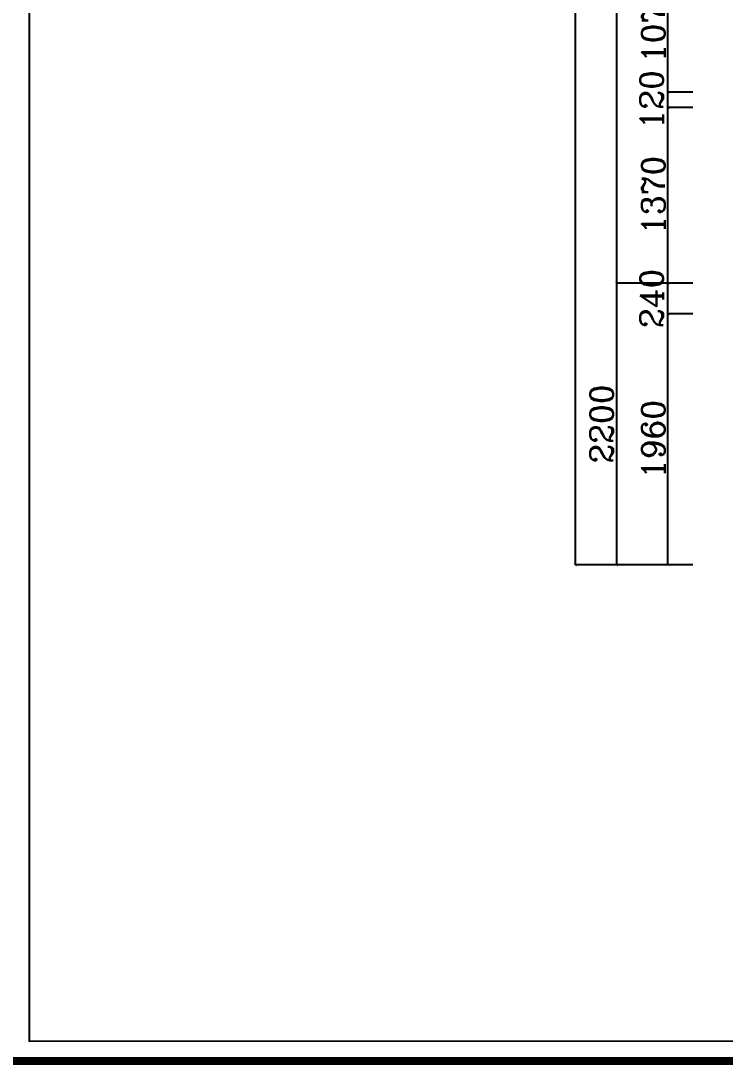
# Model space of a CAD drawing. Header units: millimetres. Extents: x 512961 to 915856, y -1268271 to -458543.
# Drawn here: x 830651 to 836148, y -1162811 to -1154662 of the extents above; entities that cross this region are included whole.
import ezdxf

# ---------------------------------------------------------------- set-up
doc = ezdxf.new("R2010")
doc.units = ezdxf.units.MM
doc.header["$MEASUREMENT"] = 0
doc.header["$PDMODE"] = 3
doc.layers.get('0').update_dxf_attribs({"linetype": 'CONTINUOUS'})
doc.layers.get('DEFPOINTS').update_dxf_attribs({"linetype": 'CONTINUOUS'})
doc.layers.add('txt', color=7, linetype='CONTINUOUS')
doc.styles.get("Standard").update_dxf_attribs({"font": 'complex.shx', "bigfont": 'hzxy.shx'})
doc.dimstyles.new('LMDIM40', dxfattribs={"dimtxt": 80, "dimasz": 20, "dimexe": 0, "dimexo": 0, "dimgap": 25, "dimtad": 1, "dimdec": 0, "dimzin": 0, "dimdsep": 46, "dimtxsty": 'Standard', "dimblk1": 'DOT', "dimblk2": 'DOT', "dimsah": 1, "dimcen": 0, "dimclrd": 2, "dimclre": 2, "dimclrt": 2, "dimadec": 0, "dimazin": 0, "dimtfac": 1, "dimtdec": 0, "dimtmove": 2, "dimatfit": 3, "dimldrblk": 'DOT', "dimfxl": 1, "dimtolj": 1, "dimtzin": 0, "dimarcsym": 0})

# ---------------------------------------------------------------- blocks, each defined once
blk = doc.blocks.new('_ArchTick')
at = {"color": 0, "linetype": 'ByBlock', "const_width": 0.15}
blk.add_lwpolyline([(-0.5, -0.5), (0.5, 0.5)], dxfattribs=at)
blk = doc.blocks.new('*D566')
at = {"layer": 'DEFPOINTS', "color": 0}
for p in [(835702, -1156947.9), (835895.5, -1156947.9), (835895.5, -1158907.9)]:
    blk.add_point(p, dxfattribs=at)
at = {"layer": 'txt', "color": 2, "lineweight": -2}
for p, q in [((835895.5, -1156947.9), (835702, -1156947.9)), ((835702, -1158907.9), (835702, -1156947.9)), ((835895.5, -1158907.9), (835702, -1158907.9))]:
    blk.add_line(p, q, dxfattribs=at)
at = {"layer": 'txt', "color": 2, "lineweight": -2, "xscale": 20, "yscale": 20, "zscale": 20}
for p, rotation in [((835702, -1156947.9), 90), ((835702, -1158907.9), 270)]:
    blk.add_blockref('_ArchTick', p, dxfattribs=dict(at, rotation=rotation))
at = {"layer": 'txt', "color": 2, "insert": (835587, -1157927.9), "char_height": 180, "attachment_point": 5, "rotation": 90}
blk.add_mtext('\\A1;1960', dxfattribs=at)
blk = doc.blocks.new('_DOT')
at = {"color": 0, "linetype": 'ByBlock'}
blk.add_line((-0.5, 0), (-1, 0), dxfattribs=at)
at = {"color": 0, "linetype": 'ByBlock', "const_width": 0.5}
blk.add_lwpolyline([(-0.25, 0, 1), (0.25, 0, 1)], format="xyb", close=True, dxfattribs=at)
blk = doc.blocks.new('DOT')
at = {"color": 0, "linetype": 'ByBlock'}
blk.add_line((-0.35, 0), (-1, 0), dxfattribs=at)
at = {"color": 0, "linetype": 'ByBlock', "const_width": 0.35}
blk.add_lwpolyline([(-0.175, 0, 1), (0.175, 0, 1)], format="xyb", close=True, dxfattribs=at)
blk = doc.blocks.new('*D567')
at = {"layer": 'DEFPOINTS', "color": 0}
for p in [(835702, -1156707.9), (835895.5, -1156707.9), (835895.5, -1156947.9)]:
    blk.add_point(p, dxfattribs=at)
at = {"layer": 'txt', "color": 2, "lineweight": -2}
for p, q in [((835895.5, -1156707.9), (835702, -1156707.9)), ((835702, -1156947.9), (835702, -1156707.9)), ((835895.5, -1156947.9), (835702, -1156947.9))]:
    blk.add_line(p, q, dxfattribs=at)
at = {"layer": 'txt', "color": 2, "lineweight": -2, "xscale": 20, "yscale": 20, "zscale": 20}
for p, rotation in [((835702, -1156707.9), 90), ((835702, -1156947.9), 270)]:
    blk.add_blockref('_ArchTick', p, dxfattribs=dict(at, rotation=rotation))
at = {"layer": 'txt', "color": 2, "insert": (835574.5, -1156827.9), "char_height": 180, "attachment_point": 5, "rotation": 90}
blk.add_mtext('\\A1;240', dxfattribs=at)
blk = doc.blocks.new('*D568')
at = {"layer": 'DEFPOINTS', "color": 0}
for p in [(835702, -1155337.9), (835895.5, -1155337.9), (835895.5, -1156707.9)]:
    blk.add_point(p, dxfattribs=at)
at = {"layer": 'txt', "color": 2, "lineweight": -2}
for p, q in [((835895.5, -1155337.9), (835702, -1155337.9)), ((835702, -1156707.9), (835702, -1155337.9)), ((835895.5, -1156707.9), (835702, -1156707.9))]:
    blk.add_line(p, q, dxfattribs=at)
at = {"layer": 'txt', "color": 2, "lineweight": -2, "xscale": 20, "yscale": 20, "zscale": 20}
for p, rotation in [((835702, -1155337.9), 90), ((835702, -1156707.9), 270)]:
    blk.add_blockref('_ArchTick', p, dxfattribs=dict(at, rotation=rotation))
at = {"layer": 'txt', "color": 2, "insert": (835587, -1156022.9), "char_height": 180, "attachment_point": 5, "rotation": 90}
blk.add_mtext('\\A1;1370', dxfattribs=at)
blk = doc.blocks.new('*D569')
at = {"layer": 'DEFPOINTS', "color": 0}
for p in [(835702, -1155217.9), (835895.5, -1155217.9), (835895.5, -1155337.9)]:
    blk.add_point(p, dxfattribs=at)
at = {"layer": 'txt', "color": 2, "lineweight": -2}
for p, q in [((835895.5, -1155217.9), (835702, -1155217.9)), ((835702, -1155337.9), (835702, -1155217.9)), ((835895.5, -1155337.9), (835702, -1155337.9))]:
    blk.add_line(p, q, dxfattribs=at)
at = {"layer": 'txt', "color": 2, "lineweight": -2, "xscale": 20, "yscale": 20, "zscale": 20}
for p, rotation in [((835702, -1155217.9), 90), ((835702, -1155337.9), 270)]:
    blk.add_blockref('_ArchTick', p, dxfattribs=dict(at, rotation=rotation))
at = {"layer": 'txt', "color": 2, "insert": (835574.5, -1155277.9), "char_height": 180, "attachment_point": 5, "rotation": 90}
blk.add_mtext('\\A1;120', dxfattribs=at)
blk = doc.blocks.new('*D570')
at = {"layer": 'DEFPOINTS', "color": 0}
for p in [(835702, -1154147.9), (835895.5, -1154147.9), (835895.5, -1155217.9)]:
    blk.add_point(p, dxfattribs=at)
at = {"layer": 'txt', "color": 2, "lineweight": -2}
for p, q in [((835895.5, -1154147.9), (835702, -1154147.9)), ((835702, -1155217.9), (835702, -1154147.9)), ((835895.5, -1155217.9), (835702, -1155217.9))]:
    blk.add_line(p, q, dxfattribs=at)
at = {"layer": 'txt', "color": 2, "lineweight": -2, "xscale": 20, "yscale": 20, "zscale": 20}
for p, rotation in [((835702, -1154147.9), 90), ((835702, -1155217.9), 270)]:
    blk.add_blockref('_ArchTick', p, dxfattribs=dict(at, rotation=rotation))
at = {"layer": 'txt', "color": 2, "insert": (835587, -1154682.9), "char_height": 180, "attachment_point": 5, "rotation": 90}
blk.add_mtext('\\A1;1070', dxfattribs=at)
blk = doc.blocks.new('*D575')
at = {"layer": 'DEFPOINTS', "color": 0}
for p in [(835895.5, -1151047.9), (835300, -1156707.9), (835895.5, -1156707.9)]:
    blk.add_point(p, dxfattribs=at)
at = {"layer": 'txt', "color": 2, "lineweight": -2}
for p, q in [((835895.5, -1151047.9), (835300, -1151047.9)), ((835300, -1151047.9), (835300, -1156707.9)), ((835895.5, -1156707.9), (835300, -1156707.9))]:
    blk.add_line(p, q, dxfattribs=at)
at = {"layer": 'txt', "color": 2, "lineweight": -2, "xscale": 20, "yscale": 20, "zscale": 20}
for p, rotation in [((835300, -1151047.9), 90), ((835300, -1156707.9), 270)]:
    blk.add_blockref('_ArchTick', p, dxfattribs=dict(at, rotation=rotation))
at = {"layer": 'txt', "color": 2, "insert": (835185, -1153877.9), "char_height": 180, "attachment_point": 5, "rotation": 90}
blk.add_mtext('\\A1;5660', dxfattribs=at)
blk = doc.blocks.new('*D576')
at = {"layer": 'DEFPOINTS', "color": 0}
for p in [(835895.5, -1156707.9), (835300, -1158907.9), (835895.5, -1158907.9)]:
    blk.add_point(p, dxfattribs=at)
at = {"layer": 'txt', "color": 2, "lineweight": -2}
for p, q in [((835895.5, -1156707.9), (835300, -1156707.9)), ((835300, -1156707.9), (835300, -1158907.9)), ((835895.5, -1158907.9), (835300, -1158907.9))]:
    blk.add_line(p, q, dxfattribs=at)
at = {"layer": 'txt', "color": 2, "lineweight": -2, "xscale": 20, "yscale": 20, "zscale": 20}
for p, rotation in [((835300, -1156707.9), 90), ((835300, -1158907.9), 270)]:
    blk.add_blockref('_ArchTick', p, dxfattribs=dict(at, rotation=rotation))
at = {"layer": 'txt', "color": 2, "insert": (835185, -1157807.9), "char_height": 180, "attachment_point": 5, "rotation": 90}
blk.add_mtext('\\A1;2200', dxfattribs=at)
blk = doc.blocks.new('*D577')
at = {"layer": 'DEFPOINTS', "color": 0}
for p in [(835895.5, -1149257.9), (834977, -1158907.9), (835895.5, -1158907.9)]:
    blk.add_point(p, dxfattribs=at)
at = {"layer": 'txt', "color": 2, "lineweight": -2}
for p, q in [((835895.5, -1149257.9), (834977, -1149257.9)), ((834977, -1149257.9), (834977, -1158907.9)), ((835895.5, -1158907.9), (834977, -1158907.9))]:
    blk.add_line(p, q, dxfattribs=at)
at = {"layer": 'txt', "color": 2, "lineweight": -2, "xscale": 20, "yscale": 20, "zscale": 20}
for p, rotation in [((834977, -1149257.9), 90), ((834977, -1158907.9), 270)]:
    blk.add_blockref('_ArchTick', p, dxfattribs=dict(at, rotation=rotation))
at = {"layer": 'txt', "color": 2, "insert": (834862, -1154082.9), "char_height": 180, "attachment_point": 5, "rotation": 90}
blk.add_mtext('\\A1;9650', dxfattribs=at)

msp = doc.modelspace()

# ---------------------------------------------------------------- linework, layer by layer
at = {"const_width": 63.4}
msp.add_lwpolyline([(830555.3, -1162779), (853453.6, -1162777.7), (853453.6, -1146159), (830555.3, -1146160.3)], close=True, dxfattribs=at)
at = {"color": 4}
msp.add_lwpolyline([(830714.5, -1146329.8), (830714.5, -1162623.2), (849919.2, -1162621.9), (849919.2, -1146328.6)], close=True, dxfattribs=at)

# ---------------------------------------------------------------- dimensions: what is measured, and where the dimension line sits
at = {"layer": 'txt', "color": 2}
for base, p1, p2, angle, picture, middle in [((834977, -1158907.9), (835895.5, -1149257.9), (835895.5, -1158907.9), 90, '*D577', (834862, -1154082.9)), ((835300, -1156707.9), (835895.5, -1151047.9), (835895.5, -1156707.9), 90, '*D575', (835185, -1153877.9)), ((835702, -1154147.9), (835895.5, -1155217.9), (835895.5, -1154147.9), 270, '*D570', (835587, -1154682.9)), ((835702, -1155217.9), (835895.5, -1155337.9), (835895.5, -1155217.9), 270, '*D569', (835574.5, -1155277.9)), ((835702, -1155337.9), (835895.5, -1156707.9), (835895.5, -1155337.9), 270, '*D568', (835587, -1156022.9)), ((835702, -1156707.9), (835895.5, -1156947.9), (835895.5, -1156707.9), 270, '*D567', (835574.5, -1156827.9)), ((835300, -1158907.9), (835895.5, -1156707.9), (835895.5, -1158907.9), 90, '*D576', (835185, -1157807.9)), ((835702, -1156947.9), (835895.5, -1158907.9), (835895.5, -1156947.9), 270, '*D566', (835587, -1157927.9))]:
    dim = msp.add_linear_dim(base=base, p1=p1, p2=p2, angle=angle, dimstyle='LMDIM40', override={"dimtxt": 180, "dimblk": 'ArchTick', "dimsah": 0, "dimldrblk": 'DOT'}, dxfattribs=at)
    dim.commit()
    dim.dimension.update_dxf_attribs({"geometry": picture, "text_midpoint": middle})

doc.saveas('drawing.dxf')
